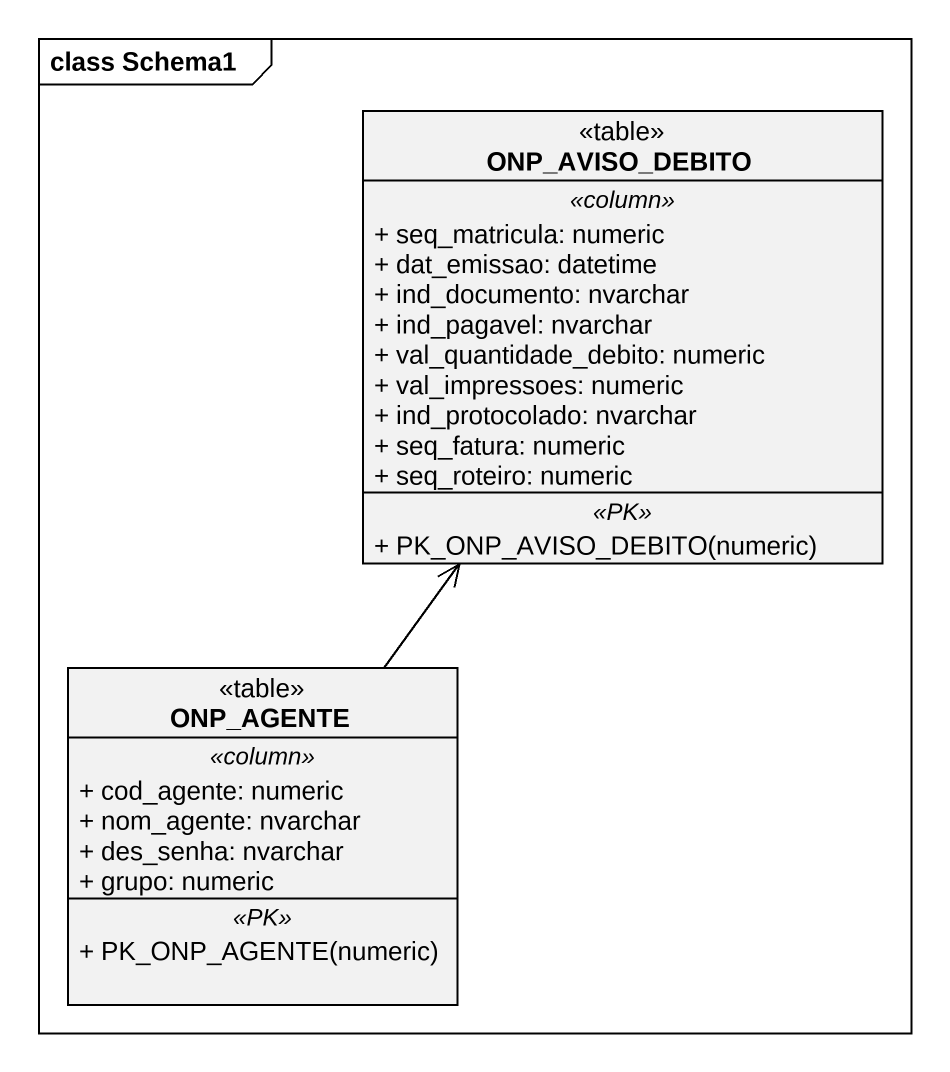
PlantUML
@startuml
mainframe class Schema1
hide circle
hide empty members
skinparam classAttributeIconSize 0
class ONP_AVISO_DEBITO <<table>> {
  .. <<column>> ..
  + seq_matricula: numeric
  + dat_emissao: datetime
  + ind_documento: nvarchar
  + ind_pagavel: nvarchar
  + val_quantidade_debito: numeric
  + val_impressoes: numeric
  + ind_protocolado: nvarchar
  + seq_fatura: numeric
  + seq_roteiro: numeric
  .. <<PK>> ..
  + PK_ONP_AVISO_DEBITO(numeric)
}
class ONP_AGENTE <<table>> {
  .. <<column>> ..
  + cod_agente: numeric
  + nom_agente: nvarchar
  + des_senha: nvarchar
  + grupo: numeric
  .. <<PK>> ..
  + PK_ONP_AGENTE(numeric)
}
ONP_AGENTE -up-> ONP_AVISO_DEBITO
@enduml
